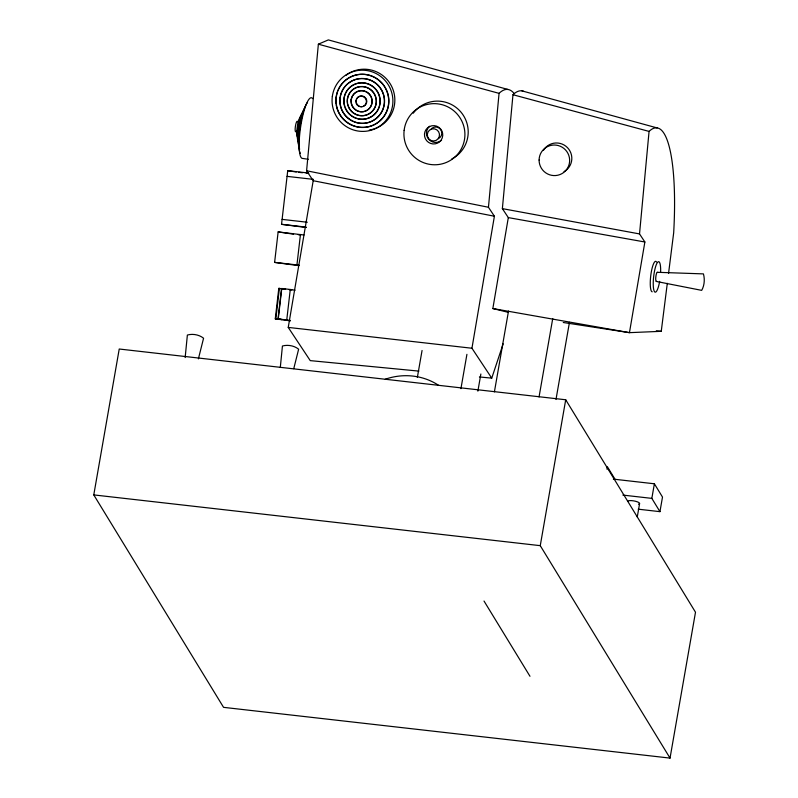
<?xml version="1.0" encoding="UTF-8"?>
<svg xmlns="http://www.w3.org/2000/svg" width="798" height="798" viewBox="0 0 798 798"><rect width="100%" height="100%" fill="white"/><g stroke="black" fill="none" stroke-linecap="round" stroke-linejoin="round"><path stroke-width="1.2" d="M185.156 357.564L187.37 335.05C192.667 333.504 199.301 334.701 203.57 338.232L198.383 358.891M280.317 367.319L282.432 346.013C287.729 344.477 294.362 345.674 298.632 349.205L293.754 368.686M418.9 371.11L310.252 360.626L288.238 327.409L313.195 180.717L306.592 170.762L318.362 44.189L328.337 39.9L508.027 89.486M503.159 343.848L491.748 378.142L471.947 348.247L494.401 216.228L488.456 207.261L499.059 93.346L318.362 44.189M508.476 312.397L492.845 308.537L508.316 217.605L502.371 208.637L512.974 94.733A151.859 32.728 -83.5 0 1 523.787 91.411M563.278 322.502L629.452 332.656L644.874 241.994L639.527 233.924L649.063 131.411L512.974 94.733M298.272 265.594L274.612 262.392L278.133 231.919L304.028 235.001M306.133 227.49L281.534 224.318L287.729 170.682L308.666 173.056M275.27 318.861L278.791 288.387L285.594 289.095L281.764 288.507L278.243 318.981L282.083 319.569L275.27 318.861L290.492 320.846M275.849 318.921L279.37 288.447M277.993 319.16L281.514 288.686M290.352 320.497L286.751 319.948L290.273 289.474L281.764 288.507M299.32 265.295L296.936 264.926L300.457 234.452M492.845 308.537L629.452 332.656L661.253 331.32L667.308 283.32M668.544 273.475L673.672 232.856A136.667 29.456 -83.5 0 0 649.063 131.411M93.775 494.91L119.231 349.015L565.712 399.768L695.497 612.216L670.031 758.1L223.56 707.347L93.775 494.91L540.256 545.662L670.031 758.1M417.354 377.434L422.062 350.482M460.935 388.636L466.92 354.332M477.872 391.16L480.865 374.013M494.401 391.878L508.516 311.03M539.049 396.955L552.735 318.552M555.987 399.479L569.463 322.302M540.256 545.662L565.712 399.768M606.979 469.204L607.398 466.78L615.188 479.518M637.263 516.964L639.597 503.588M638.23 509.184L659.946 511.658L651.836 498.381L654.38 483.788L613.353 479.129M659.946 511.658L662.5 497.064L654.38 483.788M657.333 272.298L703.427 273.894C704.933 279.19 704.444 285.564 701.691 290.362L656.305 281.445M479.408 376.955L491.748 378.142M656.315 330.791L661.253 331.32M298.771 172.318L302.472 172.737M306.163 173.156L308.627 173.435M287.071 176.368L313.474 179.37M282.103 219.38L307.3 222.243M281.534 224.318L306.173 227.111M293.564 234.183L278.133 231.919M298.262 234.712L300.617 234.981M274.612 262.392L296.936 264.926M278.243 318.981L286.751 319.948M288.238 327.409L471.947 348.247M622.879 495.089L651.836 498.381M285.016 289.205L278.791 288.387M289.255 289.714L291.859 290.043M308.347 159.281L302.642 158.433A30.683 6.344 -81.5 0 1 301.026 124.468A30.683 6.344 -81.5 0 1 312.656 98.653M287.729 170.682L296.317 171.989M290.273 289.474L295.07 290.203M508.316 217.605L644.874 241.994M502.371 208.637L639.527 233.924M313.195 180.717L494.401 216.228M306.592 170.762L488.456 207.261M521.942 90.872L657.143 127.929M484.017 601.044L529.982 676.285M652.215 291.819A15.342 3.302 -83.5 0 1 650.959 274.103A15.342 3.302 -83.5 0 1 656.525 261.993M659.657 281.345A15.342 3.302 -83.5 0 1 653.682 289.375A15.342 3.302 -83.5 0 1 656.305 264.657A15.342 3.302 -83.5 0 1 660.624 272.178M656.574 281.305A4.598 0.988 -83.5 0 1 655.836 276.776A4.598 0.988 -83.5 0 1 657.572 272.477M543.408 150.373A15.342 15.222 46.7 0 1 567.468 147.64A15.342 15.222 46.7 0 1 564.056 171.62M627.537 501.363A6.135 1.596 9.9 0 1 635.607 501.284A6.135 1.596 9.9 0 1 638.54 504.206M385.264 379.22A61.356 57.745 -31.4 0 1 438.491 385.264M413.244 113.216A30.683 30.394 52.5 0 1 460.915 112.059A30.683 30.394 52.5 0 1 451.838 158.912M441.553 140.288A9.207 9.117 52.5 0 1 428.646 139.221A9.207 9.117 52.5 0 1 429.603 126.293M430.671 129.615A6.135 6.075 52.5 0 1 440.336 129.156A6.135 6.075 52.5 0 1 438.361 138.633M355.26 109.486A10.593 10.484 63 0 1 357.454 91.491A10.593 10.484 63 0 1 372.177 102.114A10.593 10.484 63 0 1 355.998 110.024M346.043 75.251A30.683 30.364 63 0 1 392.387 87.97A30.683 30.364 63 0 1 369.334 130.054M338.133 90.274A26.633 26.364 63 0 1 380.157 81.197A26.633 26.364 63 0 1 375.21 124.189A26.633 26.364 63 0 1 336.437 105.027M336.267 103.89A26.633 26.364 63 0 1 336.307 96.947M336.487 95.82A26.633 26.364 63 0 1 337.714 91.341M347.529 98.982A14.613 14.464 63 0 1 368.666 88.249A14.613 14.464 63 0 1 371.629 111.989A14.613 14.464 63 0 1 348.467 106.483M348.137 105.585A14.613 14.464 63 0 1 347.659 103.73M347.509 102.792A14.613 14.464 63 0 1 347.429 99.93M344.686 86.992A22.464 22.234 63 0 1 374.043 81.945A22.464 22.234 63 0 1 382.342 110.842A22.464 22.234 63 0 1 354.711 121.914M353.634 121.486A22.464 22.234 63 0 1 340.207 97.655M340.397 96.498A22.464 22.234 63 0 1 343.998 87.93M362.172 106.613A5.367 5.317 63 0 1 360.776 106.593M359.439 106.214A5.367 5.317 63 0 1 356.576 103.271M356.227 101.915A5.367 5.317 63 0 1 356.227 100.518M356.596 99.171A5.367 5.317 63 0 1 365.294 97.556A5.367 5.317 63 0 1 363.519 106.274M344.896 106.613A18.274 18.085 63 0 1 365.344 83.082A18.274 18.085 63 0 1 376.157 112.608A18.274 18.085 63 0 1 345.305 107.73M297.993 137.446A10.593 2.195 -81.5 0 1 297.445 125.725A10.593 2.195 -81.5 0 1 301.454 116.807M298.991 144.927A18.274 3.781 -81.5 0 1 298.582 127.62A18.274 3.781 -81.5 0 1 303.878 110.004M298.921 141.655A14.613 3.022 -81.5 0 1 297.863 127.361A14.613 3.022 -81.5 0 1 302.971 112.727M299.689 149.176A22.464 4.648 -81.5 0 1 299.05 128.867A22.464 4.648 -81.5 0 1 305.215 106.832M300.387 153.386A26.633 5.506 -81.5 0 1 299.789 128.169A26.633 5.506 -81.5 0 1 307.509 102.473M296.417 131.091A5.367 1.107 -81.5 0 1 295.36 126.593A5.367 1.107 -81.5 0 1 297.704 121.895M499.059 93.346A151.859 32.728 -83.5 0 1 514.221 93.615M539.099 160.039A15.342 15.222 46.7 0 0 561.872 173.685A15.342 15.222 46.7 0 0 562.151 147.211A15.342 15.222 46.7 0 0 539.099 160.039M404.127 130.383A30.683 30.394 52.5 0 0 446.491 162.393A30.683 30.394 52.5 0 0 452.636 109.855A30.683 30.394 52.5 0 0 404.127 130.383M424.486 134.044A9.207 9.117 52.5 0 0 437.583 143.101A9.207 9.117 52.5 0 0 438.76 127.261A9.207 9.117 52.5 0 0 424.486 134.044M427.329 134.363A6.135 6.075 52.5 0 0 436.067 140.398A6.135 6.075 52.5 0 0 436.845 129.845A6.135 6.075 52.5 0 0 427.329 134.363M351.1 99.76A10.593 10.484 63 0 0 365.474 111.112A10.593 10.484 63 0 0 367.958 92.997A10.593 10.484 63 0 0 351.1 99.76M332.337 96.368A30.683 30.364 63 0 0 373.953 129.246A30.683 30.364 63 0 0 381.145 76.778A30.683 30.364 63 0 0 332.337 96.368M347.339 99.082A14.613 14.464 63 0 0 367.17 114.742A14.613 14.464 63 0 0 370.601 89.745A14.613 14.464 63 0 0 347.339 99.082M355.838 100.718A5.367 5.317 63 0 0 363.13 106.463A5.367 5.317 63 0 0 364.387 97.286A5.367 5.317 63 0 0 355.838 100.718M336.108 97.047A26.633 26.364 63 0 0 372.247 125.595A26.633 26.364 63 0 0 378.491 80.039A26.633 26.364 63 0 0 336.108 97.047M340.008 97.755A22.464 22.234 63 0 0 370.491 121.825A22.464 22.234 63 0 0 375.758 83.401A22.464 22.234 63 0 0 340.008 97.755M343.938 98.453A18.274 18.085 63 0 0 368.726 118.034A18.274 18.085 63 0 0 373.015 86.782A18.274 18.085 63 0 0 343.938 98.453"/></g></svg>
